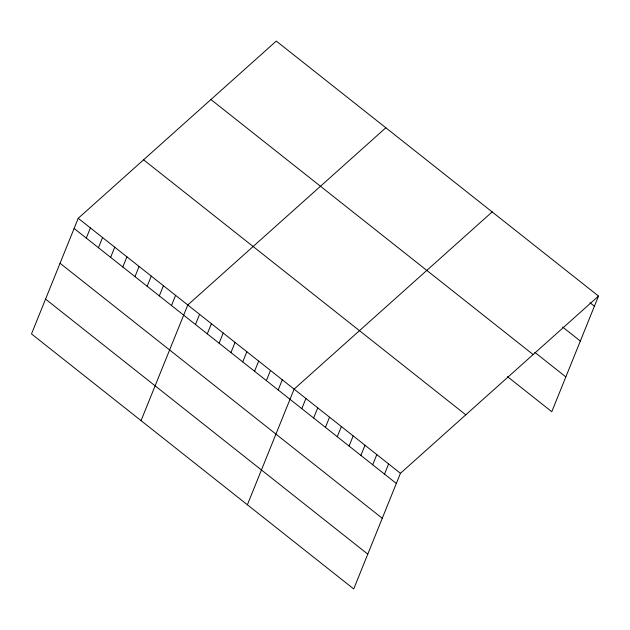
<?xml version="1.0" encoding="UTF-8"?>
<svg xmlns="http://www.w3.org/2000/svg" width="630" height="630" viewBox="0 0 630 630"><rect width="100%" height="100%" fill="white"/><g stroke="black" fill="none" stroke-linecap="round" stroke-linejoin="round"><path stroke-width="0.94" d="M78.222 218.287L31.5 333.924L353.721 588.932L400.436 473.295L598.5 296.076L276.279 41.068L78.222 218.287L400.436 473.295M86.286 238.085L90.389 227.926M98.461 247.716L102.564 237.557M110.636 257.355L114.739 247.188M122.803 266.986L126.913 256.827M134.977 276.617L139.08 266.459M147.152 286.256L151.255 276.09M159.319 295.887L163.43 285.721M171.494 305.518L175.605 295.36M141.057 420.627L187.772 304.991L385.836 127.772M195.481 324.505L199.592 314.339M207.302 333.853L211.404 323.694M219.114 343.208L223.217 333.042M230.927 352.556L235.029 342.397M242.739 361.904L246.85 351.745M254.559 371.259L258.662 361.092M266.372 380.607L270.475 370.448M278.184 389.954L282.295 379.795M247.385 504.78L294.108 389.143L492.164 211.924M301.817 408.657L305.92 398.499M313.63 418.005L317.733 407.846M325.442 427.36L329.553 417.194M337.263 436.708L341.365 426.549M349.075 446.064L353.178 435.897M360.888 455.411L364.998 445.245M372.7 464.759L376.811 454.6M384.52 474.114L388.623 463.948M598.5 296.076L551.778 411.713L507.473 376.645M589.963 302.731L594.397 306.235M562.606 327.017L580.332 341.043M534.831 352.359L565.842 376.905M210.924 99.548L533.137 354.556M143.577 159.807L465.798 414.816M74.112 228.454L396.333 483.462M60.055 263.261L382.268 518.269M45.565 299.116L367.778 554.132"/></g></svg>
